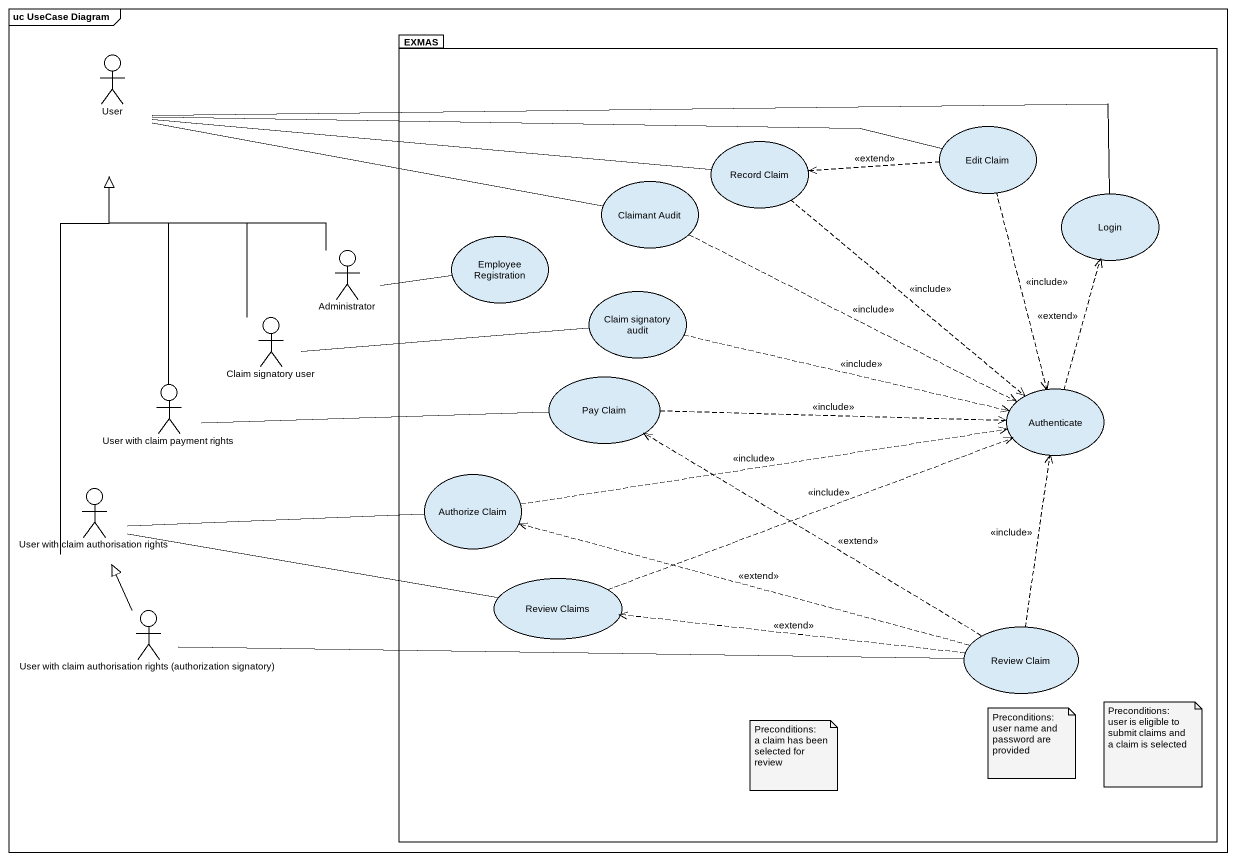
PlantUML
@startuml
mainframe uc UseCase Diagram
package EXMAS {
  usecase "Edit Claim" as Edit_Claim
  usecase "Record Claim" as Record_Claim
  usecase "Claimant Audit" as Claimant_Audit
  usecase Login
  usecase "Employee Registration" as Employee_Registration
  usecase "Claim signatory audit" as Claim_signatory_audit
  usecase "Pay Claim" as Pay_Claim
  usecase Authenticate
  usecase "Authorize Claim" as Authorize_Claim
  usecase "Review Claims" as Review_Claims
  usecase "Review Claim" as Review_Claim
}
actor User
actor Administrator
actor "Claim signatory user" as Claim_signatory_user
actor "User with claim payment rights" as User_with_claim_payment
actor "User with claim authorisation rights" as User_with_claim
actor "User with claim authorisation rights (authorization signatory)" as User_with_claim_2
User -right- Edit_Claim
User -right- Record_Claim
User -right- Claimant_Audit
User -right- Login
Edit_Claim .left.> Record_Claim : <<extend>>
Edit_Claim ..> Authenticate : <<include>>
Record_Claim ..> Authenticate : <<include>>
Claimant_Audit .right.> Authenticate : <<include>>
Administrator -up-|> User
Administrator -right- Employee_Registration
Claim_signatory_user -up-|> User
Claim_signatory_user -right- Claim_signatory_audit
Claim_signatory_audit .right.> Authenticate : <<include>>
User_with_claim_payment -up-|> User
User_with_claim_payment -right- Pay_Claim
Pay_Claim .right.> Authenticate : <<include>>
Authenticate .up.> Login : <<extend>>
Authorize_Claim .right.> Authenticate : <<include>>
User_with_claim -up-|> User
User_with_claim -right- Authorize_Claim
User_with_claim -right- Review_Claims
Review_Claims .right.> Authenticate : <<include>>
User_with_claim_2 -up-|> User_with_claim
User_with_claim_2 -right- Review_Claim
Review_Claim .up.> Pay_Claim : <<extend>>
Review_Claim .up.> Authenticate : <<include>>
Review_Claim .left.> Authorize_Claim : <<extend>>
Review_Claim .left.> Review_Claims : <<extend>>
note as N1
  Preconditions:
  user name and password are provided
end note
note as N2
  Preconditions:
  user is eligible to submit claims and a claim is selected
end note
note as N3
  Preconditions:
  a claim has been selected for review
end note
@enduml
